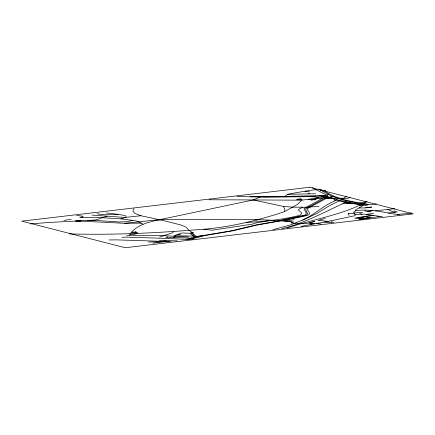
<?xml version="1.0" encoding="UTF-8"?>
<svg xmlns="http://www.w3.org/2000/svg" width="435" height="435" viewBox="0 0 435 435"><rect width="100%" height="100%" fill="white"/><g stroke="black" fill="none" stroke-linecap="round" stroke-linejoin="round"><path stroke-width="0.65" d="M133.964 208.599L132.833 211.301L135.035 213.46L140.902 215.744L162.032 220.246L180.775 224.944L186.185 227.2L188.953 230.164L192.156 232.567L193.336 232.681C189.046 233.1 188.703 232.399 194.635 236.852L203.727 235.183L205.249 235.498L233.769 230.67L256.182 225.232L280.956 220.822L293.565 221.942L290.988 222.856L291.57 223.063L306.088 223.574L314.255 221.361L314.701 221.426L308.97 223.351L314.554 223.808L316.125 223.563L327.153 221.611L354.916 215.706L355.221 215.205L353.709 212.09L355.917 210.665C370.511 208.61 384.904 212.699 399.265 214.846M69.431 233.889C110.903 235.074 152.359 233.269 193.684 229.968C224.585 228.38 255.024 221.48 284.316 211.72L285.023 209.61L283.402 206.456L253.377 199.942L209.099 199.763M167.671 236.787L165.871 237.483L171.868 237.651L173.799 237.439L175.68 236.52L188.529 236.939M369.636 217.679L359.136 219.566M376.422 203.895C362.866 206.038 349.354 202.971 336.304 199.399L335.059 200.791C323.281 205.581 314.287 214.825 302.733 220.023L291.281 224.683L272.794 229.724M336.304 199.399L327.887 196.625L325.13 196.892L321.215 196.136L260.739 196.707L253.377 199.942L161.45 219.289C149.89 221.763 136.209 224.373 129.429 235.009L130.799 235.15C145.703 236.232 160.847 234.829 175.68 236.52M308.426 193.879L309.241 193.075M278.683 220.643L304.734 215.184L306.354 213.232L304.032 208.795L304.337 208.321L325.13 196.892L301.776 200.187L297.458 204.423L284.316 211.72M284.588 196.636L287.731 194.304L290.031 193.765L310.421 190.285L316.163 189.731L326.908 195.212L327.887 196.625L305.718 208.724L306.028 210.437L307.741 213.628L306.854 214.808L305.892 215.281L285.577 219.805L256.59 224.819L230.746 230.925L204.39 235.319L197.963 236.662L187.909 239.707M281.733 228.669C303.358 223.699 322.906 212.797 342.932 203.64L346.01 201.878L346.575 201.438L346.401 201.084L332.03 196.343L318.73 189.078M346.728 196.272L341.138 199.915L330.247 205.233L316.403 213.705L302.733 220.023M355.917 210.665L355.482 210.105L355.776 209.855L361.458 206.494L363.546 204.368L345.809 200.736M350.142 197.147L348.092 198.382L336.744 198.153L334.096 198.452M322.308 198.529L317.126 198.523L314.423 199.893M328.235 194.282L326.908 195.212L319.415 195.739L272.473 196.582L255.062 196.397M143.001 224.389L141.424 223.144L136.182 220.958L132.496 220.317L127.656 221.676L119.168 221.959L91.785 220.197L48.448 222.502L30.521 223.894M308.132 207.212L302.95 207.212L299.655 208.789L298.35 209.98L301.575 212.911L301.477 213.868L299.916 215.33C282.261 219.664 264.208 221.654 246.058 222.41M373.078 210.611L367.559 211.753M194.635 236.852L186.599 239.495L188.893 239.593M325.625 190.851L324.804 191.166C337.484 199.714 352.834 201.72 367.537 204.216L368.086 204.939L365.21 205.527L359.712 205.554L359.413 204.771L358.657 204.504L351.986 203.526L346.467 203.482L346.891 203.014L346.554 202.694L338.011 200.611L334.836 200.437C334.961 198.028 328.159 197.854 326.005 198.594L307.469 208.555L307.442 209.779L309.171 212.291L309.432 213.541L308.899 214.754L304.815 216.043L282.397 220.882M197.963 236.662L195.56 236.118L173.886 235.721L181.895 232.986L190.22 233.247M159.672 236.993L172.771 232.725L173.424 231.393M163.06 241.365L165.572 240.544L177.252 240.876M249.951 196.397L259.059 196.468M362.79 218.729L357.864 217.94L373.621 215.407L382.582 216.809M190.166 238.918L191.634 238.989L205.249 235.498M321.215 196.136L322.841 195.5M287.252 228.022C313.76 218.968 342.378 215.091 367.129 201.508L359.103 203.248M76.587 215.347L83.069 216.293L82.753 216.799L79.741 217.707L95.249 217.277L120.859 218.876L125.78 217.359L140.902 215.744M137.476 233.541L126.628 235.846M325.206 218.452L318.202 220.36L328.24 221.377M310.96 199.975L316.713 198.621M373.681 213.155L366.634 214.357M107.032 216.407C101.806 217.228 97.25 220.431 91.785 220.197M191.4 232.725L192.156 232.567M301.069 226.396L314.554 223.808M293.946 219.74L286.099 221.018L281.092 220.48M312.912 223.688L310.144 224.21L311.438 224.34M71.155 219.251L63.918 220.393M269.075 220.692L255.731 222.976L252.322 224.128L212.503 230.175L203.651 229.245M375.345 210.877L394.882 208.637M323.961 197.642L331.764 197.175L330.595 196.658L334.466 196.315M171.113 241.681L148.373 242.034M372.191 215.189L354.737 218.093L361.953 219.213M361.322 219.311L379.924 216.402M342.932 203.64L352.432 203.058M363.513 217.717L360.332 217.56M371.278 210.877L367.515 211.35L364.59 210.85M346.554 202.694L350.099 202.231L348.892 201.932L352.084 201.514M152.951 243.16L163.277 241.724L169.052 241.588M358.657 204.504L365.193 203.743M362.627 212.318L354.014 213.014M388.411 213.041L397.296 212.008L393.887 210.937M397.53 214.553L411.809 212.987M365.721 207.702L371.724 207.082L365.65 207.908L359.011 207.979M324.135 198.414L332.356 197.92M77.908 220.985L124.704 223.302L159.466 219.67L257.302 219.659C265.051 219.903 272.788 220.159 280.504 220.893M321.677 189.839L320.127 189.975L325.592 190.84M91.932 215.075L123.649 217.369L125.78 217.359L126.106 216.38L125.688 215.863C116.422 212.9 106.559 216.304 97.146 213.656M192.123 234.982L193.961 234.856M190.78 233.758L192.95 233.617L195.56 236.118M109.027 239.973L115.851 239.854L166.29 241.468M348.065 213.019L348.419 213.759L354.248 213.422M354.933 214.591L364.09 214.15L373.621 215.407M94.531 220.376L87.582 220.425M308.507 207.006L318.937 206.522M121.969 237.352L126.743 237.151L166.426 238.407L189.192 239.554M287.731 194.304L315.598 193.749M141.424 223.144L124.704 223.302M311.117 199.937L313.39 199.931M253.377 199.942L301.776 200.187M302.95 207.212L292.929 207.163L283.402 206.456M307.991 199.312L315.549 199.409M258.423 196.663L260.739 196.707M159.563 240.354L165.572 240.544M177.491 234.519L180.699 234.655M236.961 196.484L265.774 197.267L308.899 196.615L314.782 196.908L318.648 197.805M192.15 238.277L173.799 237.439M191.634 238.989L193.216 239.081M327.321 196.169L319.415 195.739M120.859 218.876L132.496 220.317M324.553 222.133L332.095 222.747M316.125 223.563L321.122 224.036M286.099 221.018L290.433 221.622M106.417 212.938L118.353 214.363M304.897 191.166L309.595 191.851M364.704 216.891L370.674 217.848M359.756 213.384L361.876 214.194M327.56 197.664L329.072 198.191M394.828 212.296L390.744 210.893L387.911 209.398M331.182 221.589L333.716 222.557M312.379 187.615L316.163 189.731M192.575 233.155L192.95 233.617M348.419 213.759L349.028 215.657M309.747 187.273L21.75 221.149L125.253 247.727L413.25 213.851L309.747 187.273M79.257 220.463L75.114 220.953L77.033 221.442L81.171 220.958L79.257 220.463M300.329 198.849L296.474 199.301L298.448 199.806L302.303 199.355L300.329 198.849M327.957 197.468L326.457 197.642L328.871 197.702L327.957 197.468M160.896 219.305L157.307 219.724L158.606 220.056L162.19 219.637L160.896 219.305M135.301 231.888L131.794 232.301L134.051 232.883L137.558 232.469L135.301 231.888M257.993 219.289L255.073 219.631L256.519 220.007L259.439 219.659L257.993 219.289"/></g></svg>
